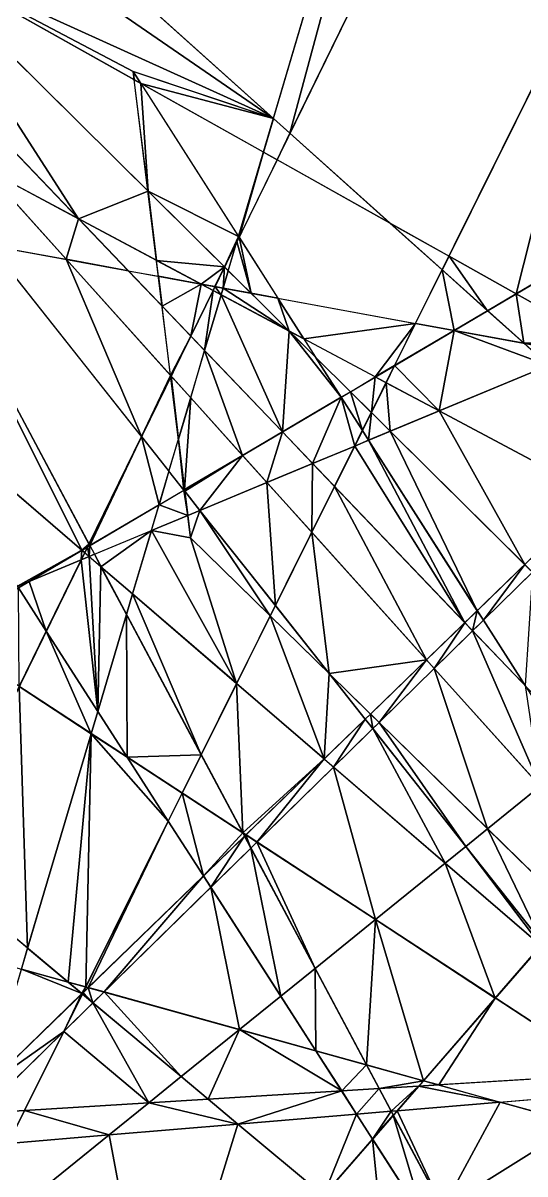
# Model space of a CAD drawing. Header units: metres. Extents: x -333 to 305, y -241 to 270.
# Drawn here: x 202.61 to 217.41, y -8.61 to 25.34 of the extents above; entities that cross this region are included whole.
import ezdxf

# ---------------------------------------------------------------- set-up
doc = ezdxf.new("R2010")
doc.units = ezdxf.units.M

msp = doc.modelspace()

# ---------------------------------------------------------------- linework, layer by layer
for p, q in [((240.29407, -30.068024, -350.6922), (178.86438, 47.568237, -345.6922)), ((178.86438, 47.568237, -345.6922), (257.03107, -29.908234, -340.6922)), ((174.29205, -32.41043, -405.6922), (256.51257, 47.26584, -410.6922)), ((256.51257, 47.26584, -410.6922), (180.7012, -27.054092, -415.6922)), ((256.8069, -35.397415, -375.6922), (179.7536, 45.179596, -370.6922)), ((179.7536, 45.179596, -370.6922), (238.88824, -20.533798, -365.6922)), ((197.16956, -20.768845, -345.6922), (216.72742, 45.27838, -350.6922)), ((253.77686, -16.785904, -410.6922), (186.72629, 43.418457, -405.6922)), ((186.72629, 43.418457, -405.6922), (229.1366, -36.163788, -400.6922)), ((188.0167, -36.196533, -380.6922), (227.49774, 43.28714, -385.6922)), ((173.31943, -8.535858, -370.6922), (253.05444, 38.565918, -375.6922)), ((253.05444, 38.565918, -375.6922), (188.0167, -36.196533, -380.6922)), ((218.44885, 38.378754, -395.6922), (195.62915, -8.252396, -390.6922)), ((248.14587, -3.8403625, -385.6922), (174.70297, 35.320007, -380.6922)), ((174.70297, 35.320007, -380.6922), (256.8069, -35.397415, -375.6922)), ((230.75214, -35.330017, -355.6922), (185.48871, 35.106873, -360.6922)), ((185.48871, 35.106873, -360.6922), (254.43451, -3.5468903, -365.6922)), ((249.19232, 28.175201, -400.6922), (174.29205, -32.41043, -405.6922)), ((194.12299, 5.268265, -395.6922), (249.19232, 28.175201, -400.6922)), ((207.54846, 10.153595, -360.6922), (205.85956, 23.907959, -355.6922)), ((205.85956, 23.907959, -355.6922), (240.29407, -30.068024, -350.6922)), ((257.03107, -29.908234, -340.6922), (175.18106, 23.63739, -335.6922)), ((175.18106, 23.63739, -335.6922), (247.04395, 10.45256, -340.6922)), ((247.04395, 10.45256, -340.6922), (197.16956, -20.768845, -345.6922)), ((238.88824, -20.533798, -365.6922), (207.54846, 10.153595, -360.6922)), ((173.28387, 5.5684967, -415.6922), (253.77686, -16.785904, -410.6922)), ((220.16748, -16.529861, -390.6922), (194.12299, 5.268265, -395.6922)), ((254.43451, -3.5468903, -365.6922), (173.31943, -8.535858, -370.6922)), ((195.62915, -8.252396, -390.6922), (248.14587, -3.8403625, -385.6922))]:
    msp.add_line(p, q)
for points in [[(210.47845, 22.091522, -375.8205), (209.99097, 22.529236, -379.43558), (216.72742, 45.27838, -350.6922), (216.72752, 45.27848, -350.6921)], [(210.47845, 22.091522, -375.8205), (216.72742, 45.27838, -350.6922), (218.06451, 37.593353, -372.95142), (218.06462, 37.593452, -372.95132)], [(209.99097, 22.529236, -379.43558), (190.84088, 35.69748, -375.06662), (186.72629, 43.418457, -405.6922), (186.7264, 43.418556, -405.6921)], [(209.99097, 22.529236, -379.43558), (199.18237, 27.429657, -369.66956), (190.84088, 35.69748, -375.06662), (190.84099, 35.69758, -375.06653)], [(193.8899, 30.39685, -368.88345), (199.18237, 27.429657, -369.66956), (204.24548, 19.567719, -368.784), (204.24559, 19.567818, -368.7839)], [(219.7779, 27.745483, -377.26102), (217.15015, 17.356201, -377.1347), (215.16907, 18.466888, -382.8322), (215.16917, 18.466988, -382.83212)], [(217.15015, 17.356201, -377.1347), (219.7779, 27.745483, -377.26102), (221.12628, 19.705017, -379.24622), (221.12639, 19.705116, -379.24612)], [(206.29248, 20.382355, -366.944), (204.24548, 19.567719, -368.784), (199.18237, 27.429657, -369.66956), (199.18248, 27.429756, -369.66946)], [(209.99097, 22.529236, -379.43558), (205.85956, 23.907959, -355.6922), (199.18237, 27.429657, -369.66956), (199.18248, 27.429756, -369.66946)], [(205.8888, 23.66977, -367.07733), (199.18237, 27.429657, -369.66956), (205.85956, 23.907959, -355.6922), (205.85966, 23.908058, -355.6921)], [(209.99097, 22.529236, -379.43558), (206.07983, 23.562653, -361.63593), (205.85956, 23.907959, -355.6922), (205.85966, 23.908058, -355.6921)], [(206.07983, 23.562653, -361.63593), (206.29248, 20.382355, -366.944), (205.8888, 23.66977, -367.07733), (205.8889, 23.669868, -367.07724)], [(208.96008, 19.047913, -365.13123), (206.29248, 20.382355, -366.944), (206.07983, 23.562653, -361.63593), (206.07994, 23.562752, -361.63583)], [(209.99097, 22.529236, -379.43558), (209.69653, 21.535004, -369.22705), (206.07983, 23.562653, -361.63593), (206.07994, 23.562752, -361.63583)], [(213.4284, 19.44278, -388.16373), (210.09637, 21.310822, -369.78253), (210.47845, 22.091522, -375.8205), (210.47856, 22.091621, -375.8204)], [(208.96008, 19.047913, -365.13123), (209.69653, 21.535004, -369.22705), (208.97644, 19.022247, -364.63736), (208.97655, 19.022346, -364.63727)], [(208.97644, 19.022247, -364.63736), (209.69653, 21.535004, -369.22705), (210.09637, 21.310822, -369.78253), (210.09648, 21.31092, -369.78244)], [(203.87695, 18.372498, -364.43704), (201.46936, 21.047943, -366.4175), (204.24548, 19.567719, -368.784), (204.24559, 19.567818, -368.7839)], [(204.24548, 19.567719, -368.784), (206.29248, 20.382355, -366.944), (206.54291, 18.342682, -366.50977), (206.54301, 18.342781, -366.50967)], [(208.54797, 18.146729, -367.33832), (206.54291, 18.342682, -366.50977), (206.29248, 20.382355, -366.944), (206.29259, 20.382454, -366.9439)], [(208.96008, 19.047913, -365.13123), (208.54797, 18.146729, -367.33832), (206.29248, 20.382355, -366.944), (206.29259, 20.382454, -366.9439)], [(221.12628, 19.705017, -379.24622), (219.71973, 15.915604, -372.3581), (217.15015, 17.356201, -377.1347), (217.15025, 17.3563, -377.1346)], [(203.87695, 18.372498, -364.43704), (204.24548, 19.567719, -368.784), (205.70996, 18.036194, -366.2026), (205.71007, 18.036293, -366.2025)], [(215.16907, 18.466888, -382.8322), (214.9674, 18.060913, -378.3362), (213.4284, 19.44278, -388.16373), (213.42851, 19.442879, -388.16364)], [(204.34296, 9.790634, -373.13376), (198.55188, 14.778564, -364.54807), (199.66144, 19.145935, -364.4544), (199.66154, 19.146034, -364.4543)], [(204.34296, 9.790634, -373.13376), (199.66144, 19.145935, -364.4544), (204.54889, 9.974701, -372.7156), (204.549, 9.974801, -372.7155)], [(208.96008, 19.047913, -365.13123), (208.91577, 18.898224, -365.7274), (208.54797, 18.146729, -367.33832), (208.54808, 18.146828, -367.33823)], [(208.96008, 19.047913, -365.13123), (208.97644, 19.022247, -364.63736), (208.91577, 18.898224, -365.7274), (208.91588, 18.898323, -365.7273)], [(209.32953, 17.3721, -366.46945), (208.91577, 18.898224, -365.7274), (208.97644, 19.022247, -364.63736), (208.97655, 19.022346, -364.63727)], [(209.32953, 17.3721, -366.46945), (208.97644, 19.022247, -364.63736), (210.12195, 17.226715, -365.0276), (210.12206, 17.226814, -365.0275)], [(201.64087, 18.782745, -363.6331), (203.87695, 18.372498, -364.43704), (206.10089, 13.146133, -368.71048), (206.101, 13.146234, -368.7104)], [(209.32953, 17.3721, -366.46945), (208.66028, 18.035461, -366.94965), (208.91577, 18.898224, -365.7274), (208.91588, 18.898323, -365.7273)], [(206.9599, 14.946548, -365.99112), (206.10089, 13.146133, -368.71048), (203.87695, 18.372498, -364.43704), (203.87706, 18.372597, -364.43695)], [(207.85626, 17.642395, -366.4865), (206.60059, 17.872772, -366.24817), (206.54291, 18.342682, -366.50977), (206.54301, 18.342781, -366.50967)], [(206.54291, 18.342682, -366.50977), (208.54797, 18.146729, -367.33832), (207.85626, 17.642395, -366.4865), (207.85637, 17.642494, -366.48642)], [(215.16907, 18.466888, -382.8322), (216.30695, 16.858124, -372.22232), (214.9674, 18.060913, -378.3362), (214.96751, 18.061012, -378.33612)], [(216.30695, 16.858124, -372.22232), (215.16907, 18.466888, -382.8322), (217.15015, 17.356201, -377.1347), (217.15025, 17.3563, -377.1346)], [(205.70996, 18.036194, -366.2026), (206.60059, 17.872772, -366.24817), (206.7088, 16.9917, -366.00107), (206.70891, 16.991798, -366.00098)], [(208.26453, 17.567505, -367.29468), (207.85626, 17.642395, -366.4865), (208.54797, 18.146729, -367.33832), (208.54808, 18.146828, -367.33823)], [(208.50848, 17.522766, -366.98676), (208.26453, 17.567505, -367.29468), (208.54797, 18.146729, -367.33832), (208.54808, 18.146828, -367.33823)], [(208.54797, 18.146729, -367.33832), (208.66028, 18.035461, -366.94965), (208.50848, 17.522766, -366.98676), (208.50859, 17.522865, -366.98666)], [(209.32953, 17.3721, -366.46945), (208.50848, 17.522766, -366.98676), (208.66028, 18.035461, -366.94965), (208.66039, 18.03556, -366.94955)], [(214.9674, 18.060913, -378.3362), (215.31732, 16.273499, -364.70343), (214.18292, 16.481628, -366.51987), (214.18303, 16.481728, -366.51978)], [(215.31732, 16.273499, -364.70343), (214.9674, 18.060913, -378.3362), (216.30695, 16.858124, -372.22232), (216.30705, 16.858223, -372.22223)], [(207.85626, 17.642395, -366.4865), (206.7088, 16.9917, -366.00107), (206.60059, 17.872772, -366.24817), (206.6007, 17.872871, -366.24808)], [(206.7088, 16.9917, -366.00107), (207.85626, 17.642395, -366.4865), (207.55151, 16.110474, -367.58087), (207.55162, 16.110573, -367.58078)], [(208.2091, 17.454254, -367.95746), (207.55151, 16.110474, -367.58087), (207.85626, 17.642395, -366.4865), (207.85637, 17.642494, -366.48642)], [(207.55151, 16.110474, -367.58087), (208.2091, 17.454254, -367.95746), (207.96283, 15.680298, -366.95013), (207.96294, 15.680398, -366.95004)], [(207.85626, 17.642395, -366.4865), (208.26453, 17.567505, -367.29468), (208.2091, 17.454254, -367.95746), (208.20921, 17.454353, -367.95737)], [(208.2091, 17.454254, -367.95746), (208.45013, 17.325745, -366.98267), (207.96283, 15.680298, -366.95013), (207.96294, 15.680398, -366.95004)], [(210.25519, 13.283157, -367.3453), (207.96283, 15.680298, -366.95013), (208.45013, 17.325745, -366.98267), (208.45024, 17.325844, -366.98257)], [(208.45013, 17.325745, -366.98267), (208.2091, 17.454254, -367.95746), (208.26453, 17.567505, -367.29468), (208.26463, 17.567604, -367.2946)], [(208.26453, 17.567505, -367.29468), (208.50848, 17.522766, -366.98676), (208.45013, 17.325745, -366.98267), (208.45024, 17.325844, -366.98257)], [(210.45465, 16.256927, -367.59927), (208.45013, 17.325745, -366.98267), (208.50848, 17.522766, -366.98676), (208.50859, 17.522865, -366.98666)], [(208.45013, 17.325745, -366.98267), (210.45465, 16.256927, -367.59927), (210.25519, 13.283157, -367.3453), (210.2553, 13.2832575, -367.3452)], [(208.50848, 17.522766, -366.98676), (209.32953, 17.3721, -366.46945), (210.45465, 16.256927, -367.59927), (210.45476, 16.257027, -367.59918)], [(210.12195, 17.226715, -365.0276), (210.45465, 16.256927, -367.59927), (209.32953, 17.3721, -366.46945), (209.32964, 17.3722, -366.46936)], [(217.3794, 15.895172, -369.81625), (216.30695, 16.858124, -372.22232), (217.15015, 17.356201, -377.1347), (217.15025, 17.3563, -377.1346)], [(217.3794, 15.895172, -369.81625), (217.15015, 17.356201, -377.1347), (219.71973, 15.915604, -372.3581), (219.71983, 15.915704, -372.358)], [(206.9599, 14.946548, -365.99112), (206.7088, 16.9917, -366.00107), (207.55151, 16.110474, -367.58087), (207.55162, 16.110573, -367.58078)], [(214.18292, 16.481628, -366.51987), (210.88806, 16.025818, -366.23544), (210.12195, 17.226715, -365.0276), (210.12206, 17.226814, -365.0275)], [(210.45465, 16.256927, -367.59927), (210.12195, 17.226715, -365.0276), (210.88806, 16.025818, -366.23544), (210.88817, 16.025917, -366.23535)], [(217.3794, 15.895172, -369.81625), (215.31732, 16.273499, -364.70343), (216.30695, 16.858124, -372.22232), (216.30705, 16.858223, -372.22223)], [(210.88806, 16.025818, -366.23544), (214.18292, 16.481628, -366.51987), (212.99567, 14.902023, -367.31824), (212.99577, 14.902123, -367.31815)], [(213.56555, 15.238693, -367.45746), (212.99567, 14.902023, -367.31824), (214.18292, 16.481628, -366.51987), (214.18303, 16.481728, -366.51978)], [(213.56555, 15.238693, -367.45746), (214.18292, 16.481628, -366.51987), (215.31732, 16.273499, -364.70343), (215.31743, 16.273598, -364.70334)], [(206.9599, 14.946548, -365.99112), (207.55151, 16.110474, -367.58087), (206.97418, 14.930725, -367.58344), (206.97429, 14.930825, -367.58334)], [(211.98566, 14.305389, -366.74335), (210.25519, 13.283157, -367.3453), (210.45465, 16.256927, -367.59927), (210.45476, 16.257027, -367.59918)], [(210.45465, 16.256927, -367.59927), (211.23242, 15.486008, -366.72876), (211.98566, 14.305389, -366.74335), (211.98576, 14.30549, -366.74326)], [(211.23242, 15.486008, -366.72876), (210.45465, 16.256927, -367.59927), (210.88806, 16.025818, -366.23544), (210.88817, 16.025917, -366.23535)], [(214.87457, 13.900192, -369.42383), (213.56555, 15.238693, -367.45746), (215.31732, 16.273499, -364.70343), (215.31743, 16.273598, -364.70334)], [(214.87457, 13.900192, -369.42383), (215.31732, 16.273499, -364.70343), (218.1048, 15.243866, -369.2871), (218.1049, 15.243966, -369.28702)], [(217.3794, 15.895172, -369.81625), (218.1048, 15.243866, -369.2871), (215.31732, 16.273499, -364.70343), (215.31743, 16.273598, -364.70334)], [(207.96283, 15.680298, -366.95013), (209.081, 12.589523, -367.10077), (207.55109, 14.289658, -366.98273), (207.5512, 14.289758, -366.98264)], [(207.96283, 15.680298, -366.95013), (210.25519, 13.283157, -367.3453), (209.081, 12.589523, -367.10077), (209.0811, 12.589623, -367.10068)], [(217.3794, 15.895172, -369.81625), (219.71973, 15.915604, -372.3581), (218.9693, 15.60347, -367.54712), (218.9694, 15.60357, -367.54703)], [(217.3794, 15.895172, -369.81625), (218.9693, 15.60347, -367.54712), (218.1048, 15.243866, -369.2871), (218.1049, 15.243966, -369.28702)], [(212.26001, 14.4674835, -367.1463), (211.98566, 14.305389, -366.74335), (211.23242, 15.486008, -366.72876), (211.23253, 15.486108, -366.72867)], [(206.10089, 13.146133, -368.71048), (206.9599, 14.946548, -365.99112), (206.96436, 14.910614, -366.77374), (206.96446, 14.910714, -366.77365)], [(206.97418, 14.930725, -367.58344), (206.96436, 14.910614, -366.77374), (206.9599, 14.946548, -365.99112), (206.96, 14.946649, -365.99103)], [(212.99567, 14.902023, -367.31824), (213.56555, 15.238693, -367.45746), (213.31403, 14.732285, -367.9234), (213.31413, 14.732385, -367.9233)], [(214.87457, 13.900192, -369.42383), (213.31403, 14.732285, -367.9234), (213.56555, 15.238693, -367.45746), (213.56566, 15.238793, -367.45737)], [(218.1048, 15.243866, -369.2871), (219.5235, 11.421341, -371.3682), (214.87457, 13.900192, -369.42383), (214.87468, 13.900292, -369.42374)], [(204.34296, 9.790634, -373.13376), (202.44006, 8.72789, -374.05252), (198.55188, 14.778564, -364.54807), (198.55199, 14.778665, -364.54797)], [(206.96436, 14.910614, -366.77374), (206.97418, 14.930725, -367.58344), (207.19025, 13.071106, -367.03455), (207.19035, 13.071206, -367.03445)], [(207.55109, 14.289658, -366.98273), (207.19025, 13.071106, -367.03455), (206.97418, 14.930725, -367.58344), (206.97429, 14.930825, -367.58334)], [(212.87817, 13.854828, -367.8296), (212.26001, 14.4674835, -367.1463), (212.99567, 14.902023, -367.31824), (212.99577, 14.902123, -367.31815)], [(212.87817, 13.854828, -367.8296), (212.99567, 14.902023, -367.31824), (213.31403, 14.732285, -367.9234), (213.31413, 14.732385, -367.9233)], [(212.87817, 13.854828, -367.8296), (213.31403, 14.732285, -367.9234), (213.43604, 13.301834, -368.84702), (213.43614, 13.301934, -368.84692)], [(213.31403, 14.732285, -367.9234), (214.87457, 13.900192, -369.42383), (213.43604, 13.301834, -368.84702), (213.43614, 13.301934, -368.84692)], [(207.19025, 13.071106, -367.03455), (207.55109, 14.289658, -366.98273), (207.37323, 11.580704, -366.9552), (207.37334, 11.580804, -366.9551)], [(209.081, 12.589523, -367.10077), (207.37323, 11.580704, -366.9552), (207.55109, 14.289658, -366.98273), (207.5512, 14.289758, -366.98264)], [(210.25519, 13.283157, -367.3453), (211.98566, 14.305389, -366.74335), (211.14758, 12.349915, -369.31775), (211.14769, 12.350015, -369.31766)], [(212.38666, 12.865326, -370.5321), (211.14758, 12.349915, -369.31775), (211.98566, 14.305389, -366.74335), (211.98576, 14.30549, -366.74326)], [(211.98566, 14.305389, -366.74335), (212.26001, 14.4674835, -367.1463), (212.61328, 13.321548, -368.57346), (212.61339, 13.321649, -368.57336)], [(212.38666, 12.865326, -370.5321), (211.98566, 14.305389, -366.74335), (212.61328, 13.321548, -368.57346), (212.61339, 13.321649, -368.57336)], [(212.87817, 13.854828, -367.8296), (212.61328, 13.321548, -368.57346), (212.26001, 14.4674835, -367.1463), (212.26012, 14.467584, -367.1462)], [(212.61328, 13.321548, -368.57346), (212.87817, 13.854828, -367.8296), (212.79578, 13.035492, -369.66144), (212.79588, 13.035592, -369.66135)], [(213.43604, 13.301834, -368.84702), (212.79578, 13.035492, -369.66144), (212.87817, 13.854828, -367.8296), (212.87828, 13.854928, -367.8295)], [(214.87457, 13.900192, -369.42383), (217.40472, 9.368179, -368.76813), (213.43604, 13.301834, -368.84702), (213.43614, 13.301934, -368.84692)], [(217.40472, 9.368179, -368.76813), (214.87457, 13.900192, -369.42383), (219.5235, 11.421341, -371.3682), (219.5236, 11.421441, -371.3681)], [(209.80078, 11.789688, -370.08365), (209.081, 12.589523, -367.10077), (210.25519, 13.283157, -367.3453), (210.2553, 13.2832575, -367.3452)], [(209.80078, 11.789688, -370.08365), (210.25519, 13.283157, -367.3453), (211.14758, 12.349915, -369.31775), (211.14769, 12.350015, -369.31766)], [(212.38666, 12.865326, -370.5321), (212.61328, 13.321548, -368.57346), (212.79578, 13.035492, -369.66144), (212.79588, 13.035592, -369.66135)], [(213.43604, 13.301834, -368.84702), (216.00232, 8.009171, -369.838), (212.79578, 13.035492, -369.66144), (212.79588, 13.035592, -369.66135)], [(216.00232, 8.009171, -369.838), (213.43604, 13.301834, -368.84702), (217.40472, 9.368179, -368.76813), (217.40483, 9.368279, -368.76804)], [(206.10089, 13.146133, -368.71048), (204.57416, 9.927216, -371.9602), (204.54889, 9.974701, -372.7156), (204.549, 9.974801, -372.7155)], [(206.10089, 13.146133, -368.71048), (206.61652, 11.1336975, -371.39078), (204.57416, 9.927216, -371.9602), (204.57426, 9.927316, -371.9601)], [(206.10089, 13.146133, -368.71048), (206.90973, 12.123886, -370.2045), (206.61652, 11.1336975, -371.39078), (206.61662, 11.133798, -371.3907)], [(207.35028, 11.567139, -370.113), (206.90973, 12.123886, -370.2045), (207.19025, 13.071106, -367.03455), (207.19035, 13.071206, -367.03445)], [(207.35028, 11.567139, -370.113), (207.19025, 13.071106, -367.03455), (207.37323, 11.580704, -366.9552), (207.37334, 11.580804, -366.9551)], [(212.79578, 13.035492, -369.66144), (215.63702, 7.6551666, -370.35382), (212.38666, 12.865326, -370.5321), (212.38676, 12.865426, -370.532)], [(215.63702, 7.6551666, -370.35382), (212.79578, 13.035492, -369.66144), (216.00232, 8.009171, -369.838), (216.00243, 8.009271, -369.83792)], [(207.37323, 11.580704, -366.9552), (209.081, 12.589523, -367.10077), (207.37946, 11.530289, -368.47272), (207.37956, 11.530389, -368.47263)], [(207.82458, 10.967651, -371.7163), (207.37946, 11.530289, -368.47272), (209.081, 12.589523, -367.10077), (209.0811, 12.589623, -367.10068)], [(209.081, 12.589523, -367.10077), (209.80078, 11.789688, -370.08365), (207.82458, 10.967651, -371.7163), (207.82469, 10.9677515, -371.71622)], [(212.38666, 12.865326, -370.5321), (211.79456, 11.673355, -370.13818), (211.14758, 12.349915, -369.31775), (211.14769, 12.350015, -369.31766)], [(211.79456, 11.673355, -370.13818), (212.38666, 12.865326, -370.5321), (215.63702, 7.6551666, -370.35382), (215.63713, 7.655267, -370.35373)], [(211.14758, 12.349915, -369.31775), (211.12268, 10.320694, -370.23404), (209.80078, 11.789688, -370.08365), (209.80089, 11.789788, -370.08356)], [(211.12268, 10.320694, -370.23404), (211.14758, 12.349915, -369.31775), (211.79456, 11.673355, -370.13818), (211.79466, 11.673455, -370.1381)], [(207.35028, 11.567139, -370.113), (207.4668, 10.818817, -368.20184), (206.61652, 11.1336975, -371.39078), (206.61662, 11.133798, -371.3907)], [(207.35028, 11.567139, -370.113), (207.37323, 11.580704, -366.9552), (207.37946, 11.530289, -368.47272), (207.37956, 11.530389, -368.47263)], [(207.35028, 11.567139, -370.113), (207.37946, 11.530289, -368.47272), (207.4668, 10.818817, -368.20184), (207.4669, 10.818917, -368.20175)], [(209.80078, 11.789688, -370.08365), (210.04816, 8.157455, -369.59262), (207.82458, 10.967651, -371.7163), (207.82469, 10.9677515, -371.71622)], [(210.04816, 8.157455, -369.59262), (209.80078, 11.789688, -370.08365), (211.12268, 10.320694, -370.23404), (211.12279, 10.320794, -370.23395)], [(211.12268, 10.320694, -370.23404), (211.79456, 11.673355, -370.13818), (214.5069, 6.5599823, -370.5033), (214.507, 6.5600824, -370.5032)], [(215.63702, 7.6551666, -370.35382), (214.5069, 6.5599823, -370.5033), (211.79456, 11.673355, -370.13818), (211.79466, 11.673455, -370.1381)], [(207.37946, 11.530289, -368.47272), (207.82458, 10.967651, -371.7163), (207.4668, 10.818817, -368.20184), (207.4669, 10.818917, -368.20175)], [(219.5235, 11.421341, -371.3682), (217.62836, 9.146576, -370.56537), (217.40472, 9.368179, -368.76813), (217.40483, 9.368279, -368.76804)], [(206.61652, 11.1336975, -371.39078), (207.4668, 10.818817, -368.20184), (206.39075, 10.371231, -372.6602), (206.39085, 10.371331, -372.6601)], [(207.54846, 10.153595, -360.6922), (207.4668, 10.818817, -368.20184), (207.82458, 10.967651, -371.7163), (207.82469, 10.9677515, -371.71622)], [(207.82458, 10.967651, -371.7163), (209.89728, 7.8536835, -371.09042), (207.54846, 10.153595, -360.6922), (207.54857, 10.153695, -360.6921)], [(209.89728, 7.8536835, -371.09042), (207.82458, 10.967651, -371.7163), (210.04816, 8.157455, -369.59262), (210.04826, 8.157556, -369.59253)], [(207.4668, 10.818817, -368.20184), (207.54846, 10.153595, -360.6922), (206.39075, 10.371231, -372.6602), (206.39085, 10.371331, -372.6601)], [(204.9049, 9.30661, -371.19995), (204.71008, 9.67215, -372.3947), (206.39075, 10.371231, -372.6602), (206.39085, 10.371331, -372.6601)], [(206.39075, 10.371231, -372.6602), (205.83759, 8.503265, -372.98907), (204.9049, 9.30661, -371.19995), (204.90501, 9.30671, -371.19986)], [(205.83759, 8.503265, -372.98907), (206.39075, 10.371231, -372.6602), (208.9068, 5.85968, -378.45627), (208.9069, 5.8597803, -378.45618)], [(207.54846, 10.153595, -360.6922), (208.9068, 5.85968, -378.45627), (206.39075, 10.371231, -372.6602), (206.39085, 10.371331, -372.6601)], [(211.63446, 6.152664, -365.29675), (210.04816, 8.157455, -369.59262), (211.12268, 10.320694, -370.23404), (211.12279, 10.320794, -370.23395)], [(211.63446, 6.152664, -365.29675), (211.12268, 10.320694, -370.23404), (214.5069, 6.5599823, -370.5033), (214.507, 6.5600824, -370.5032)], [(204.34296, 9.790634, -373.13376), (204.54889, 9.974701, -372.7156), (204.50592, 9.886902, -373.4411), (204.50603, 9.887002, -373.441)], [(204.50592, 9.886902, -373.4411), (204.42444, 9.720428, -374.4522), (204.34296, 9.790634, -373.13376), (204.34306, 9.790734, -373.13367)], [(204.42444, 9.720428, -374.4522), (204.50592, 9.886902, -373.4411), (204.5553, 9.607742, -373.04584), (204.5554, 9.607842, -373.04575)], [(204.57416, 9.927216, -371.9602), (204.5553, 9.607742, -373.04584), (204.50592, 9.886902, -373.4411), (204.50603, 9.887002, -373.441)], [(204.5553, 9.607742, -373.04584), (204.57416, 9.927216, -371.9602), (204.71008, 9.67215, -372.3947), (204.71019, 9.67225, -372.39462)], [(208.9068, 5.85968, -378.45627), (207.54846, 10.153595, -360.6922), (209.89728, 7.8536835, -371.09042), (209.89738, 7.8537836, -371.09033)], [(204.34296, 9.790634, -373.13376), (202.79108, 8.873886, -373.4531), (202.44006, 8.72789, -374.05252), (202.44017, 8.72799, -374.05243)], [(204.34296, 9.790634, -373.13376), (204.32178, 9.510605, -375.65878), (202.79108, 8.873886, -373.4531), (202.79118, 8.873986, -373.453)], [(203.2909, 7.4039917, -376.9427), (202.79108, 8.873886, -373.4531), (204.32178, 9.510605, -375.65878), (204.32188, 9.510705, -375.6587)], [(204.32178, 9.510605, -375.65878), (204.8114, 5.037781, -378.0811), (203.2909, 7.4039917, -376.9427), (203.291, 7.404092, -376.9426)], [(204.32178, 9.510605, -375.65878), (204.34296, 9.790634, -373.13376), (204.42444, 9.720428, -374.4522), (204.42455, 9.720529, -374.45212)], [(204.42444, 9.720428, -374.4522), (204.5553, 9.607742, -373.04584), (204.32178, 9.510605, -375.65878), (204.32188, 9.510705, -375.6587)], [(204.8114, 5.037781, -378.0811), (204.32178, 9.510605, -375.65878), (204.5553, 9.607742, -373.04584), (204.5554, 9.607842, -373.04575)], [(204.9049, 9.30661, -371.19995), (204.5553, 9.607742, -373.04584), (204.71008, 9.67215, -372.3947), (204.71019, 9.67225, -372.39462)], [(204.9049, 9.30661, -371.19995), (204.8114, 5.037781, -378.0811), (204.5553, 9.607742, -373.04584), (204.5554, 9.607842, -373.04575)], [(204.9049, 9.30661, -371.19995), (205.65735, 7.894623, -374.12622), (204.8114, 5.037781, -378.0811), (204.81151, 5.037881, -378.081)], [(205.65735, 7.894623, -374.12622), (204.9049, 9.30661, -371.19995), (205.83759, 8.503265, -372.98907), (205.83769, 8.5033655, -372.98898)], [(217.40472, 9.368179, -368.76813), (216.18158, 7.728256, -371.10074), (216.00232, 8.009171, -369.838), (216.00243, 8.009271, -369.83792)], [(216.18158, 7.728256, -371.10074), (217.40472, 9.368179, -368.76813), (217.62836, 9.146576, -370.56537), (217.62846, 9.146676, -370.56528)], [(202.44006, 8.72789, -374.05252), (202.79108, 8.873886, -373.4531), (202.46869, 8.683441, -373.00357), (202.4688, 8.683541, -373.00348)], [(202.79108, 8.873886, -373.4531), (203.2909, 7.4039917, -376.9427), (202.46869, 8.683441, -373.00357), (202.4688, 8.683541, -373.00348)], [(217.62836, 9.146576, -370.56537), (217.41296, 5.7980194, -368.6539), (216.18158, 7.728256, -371.10074), (216.18169, 7.7283564, -371.10065)], [(202.4917, 5.770981, -380.63077), (202.46869, 8.683441, -373.00357), (203.2909, 7.4039917, -376.9427), (203.291, 7.404092, -376.9426)], [(207.86237, 3.7569733, -380.35153), (205.65735, 7.894623, -374.12622), (205.83759, 8.503265, -372.98907), (205.83769, 8.5033655, -372.98898)], [(207.86237, 3.7569733, -380.35153), (205.83759, 8.503265, -372.98907), (208.9068, 5.85968, -378.45627), (208.9069, 5.8597803, -378.45618)], [(210.04816, 8.157455, -369.59262), (211.63446, 6.152664, -365.29675), (209.89728, 7.8536835, -371.09042), (209.89738, 7.8537836, -371.09033)], [(205.68097, 3.6846008, -379.73138), (204.8114, 5.037781, -378.0811), (205.65735, 7.894623, -374.12622), (205.65746, 7.894723, -374.12613)], [(205.65735, 7.894623, -374.12622), (207.86237, 3.7569733, -380.35153), (205.68097, 3.6846008, -379.73138), (205.68108, 3.6847007, -379.7313)], [(209.89728, 7.8536835, -371.09042), (211.48907, 3.6355438, -382.71417), (208.9068, 5.85968, -378.45627), (208.9069, 5.8597803, -378.45618)], [(211.48907, 3.6355438, -382.71417), (209.89728, 7.8536835, -371.09042), (211.63446, 6.152664, -365.29675), (211.63457, 6.1527643, -365.29666)], [(216.00232, 8.009171, -369.838), (215.86444, 7.4173737, -372.2137), (215.63702, 7.6551666, -370.35382), (215.63713, 7.655267, -370.35373)], [(215.86444, 7.4173737, -372.2137), (216.00232, 8.009171, -369.838), (216.18158, 7.728256, -371.10074), (216.18169, 7.7283564, -371.10065)], [(214.5069, 6.5599823, -370.5033), (215.63702, 7.6551666, -370.35382), (214.73322, 6.308441, -373.2783), (214.73332, 6.3085413, -373.2782)], [(215.86444, 7.4173737, -372.2137), (214.73322, 6.308441, -373.2783), (215.63702, 7.6551666, -370.35382), (215.63713, 7.655267, -370.35373)], [(215.86444, 7.4173737, -372.2137), (216.18158, 7.728256, -371.10074), (217.41296, 5.7980194, -368.6539), (217.41307, 5.7981195, -368.6538)], [(203.2909, 7.4039917, -376.9427), (204.61682, 4.3807526, -380.88113), (202.4917, 5.770981, -380.63077), (202.4918, 5.771081, -380.63068)], [(204.61682, 4.3807526, -380.88113), (203.2909, 7.4039917, -376.9427), (204.8114, 5.037781, -378.0811), (204.81151, 5.037881, -378.081)], [(214.73322, 6.308441, -373.2783), (215.86444, 7.4173737, -372.2137), (217.86145, 2.8321838, -375.85403), (217.86156, 2.8322837, -375.85394)], [(217.41296, 5.7980194, -368.6539), (217.86145, 2.8321838, -375.85403), (215.86444, 7.4173737, -372.2137), (215.86455, 7.417474, -372.21362)], [(214.5069, 6.5599823, -370.5033), (212.85413, 4.958359, -369.7772), (211.63446, 6.152664, -365.29675), (211.63457, 6.1527643, -365.29666)], [(212.85413, 4.958359, -369.7772), (214.5069, 6.5599823, -370.5033), (213.10522, 4.7124786, -374.74994), (213.10533, 4.712579, -374.74985)], [(214.73322, 6.308441, -373.2783), (213.10522, 4.7124786, -374.74994), (214.5069, 6.5599823, -370.5033), (214.507, 6.5600824, -370.5032)], [(211.63446, 6.152664, -365.29675), (212.69861, 4.8076935, -374.11014), (211.48907, 3.6355438, -382.71417), (211.48918, 3.6356437, -382.71408)], [(212.69861, 4.8076935, -374.11014), (211.63446, 6.152664, -365.29675), (212.85413, 4.958359, -369.7772), (212.85423, 4.958459, -369.7771)], [(213.10522, 4.7124786, -374.74994), (214.73322, 6.308441, -373.2783), (216.30847, 1.5759583, -378.35742), (216.30858, 1.5760583, -378.35733)], [(217.86145, 2.8321838, -375.85403), (216.30847, 1.5759583, -378.35742), (214.73322, 6.308441, -373.2783), (214.73332, 6.3085413, -373.2782)], [(208.9068, 5.85968, -378.45627), (209.08911, 1.4550323, -381.90784), (207.86237, 3.7569733, -380.35153), (207.86247, 3.7570732, -380.35144)], [(209.08911, 1.4550323, -381.90784), (208.9068, 5.85968, -378.45627), (211.48907, 3.6355438, -382.71417), (211.48918, 3.6356437, -382.71408)], [(199.8855, 0.44529724, -388.9578), (202.4917, 5.770981, -380.63077), (202.74323, -1.9464874, -387.33444), (202.74333, -1.9463874, -387.33435)], [(204.61682, 4.3807526, -380.88113), (202.74323, -1.9464874, -387.33444), (202.4917, 5.770981, -380.63077), (202.4918, 5.771081, -380.63068)], [(204.8114, 5.037781, -378.0811), (205.68097, 3.6846008, -379.73138), (204.61682, 4.3807526, -380.88113), (204.61693, 4.3808527, -380.88104)], [(211.76465, 3.3982086, -384.66357), (211.48907, 3.6355438, -382.71417), (212.69861, 4.8076935, -374.11014), (212.69872, 4.8077936, -374.11005)], [(212.9187, 4.529587, -379.62915), (211.76465, 3.3982086, -384.66357), (212.69861, 4.8076935, -374.11014), (212.69872, 4.8077936, -374.11005)], [(212.69861, 4.8076935, -374.11014), (212.85413, 4.958359, -369.7772), (212.9187, 4.529587, -379.62915), (212.91881, 4.529687, -379.62906)], [(213.10522, 4.7124786, -374.74994), (212.9187, 4.529587, -379.62915), (212.85413, 4.958359, -369.7772), (212.85423, 4.958459, -369.7771)], [(211.76465, 3.3982086, -384.66357), (212.9187, 4.529587, -379.62915), (215.05627, 0.56307983, -384.53506), (215.05638, 0.56317985, -384.53497)], [(212.9187, 4.529587, -379.62915), (213.10522, 4.7124786, -374.74994), (215.66656, 1.0567627, -382.7466), (215.66667, 1.0568627, -382.74652)], [(215.66656, 1.0567627, -382.7466), (215.05627, 0.56307983, -384.53506), (212.9187, 4.529587, -379.62915), (212.91881, 4.529687, -379.62906)], [(216.30847, 1.5759583, -378.35742), (215.66656, 1.0567627, -382.7466), (213.10522, 4.7124786, -374.74994), (213.10533, 4.712579, -374.74985)], [(202.74323, -1.9464874, -387.33444), (204.61682, 4.3807526, -380.88113), (203.93488, -2.9438477, -386.70535), (203.93498, -2.9437478, -386.70526)], [(204.4613, -3.0900574, -389.50092), (203.93488, -2.9438477, -386.70535), (204.61682, 4.3807526, -380.88113), (204.61693, 4.3808527, -380.88104)], [(204.61682, 4.3807526, -380.88113), (206.89105, 1.8015289, -381.69733), (204.4613, -3.0900574, -389.50092), (204.46141, -3.0899575, -389.50082)], [(206.89105, 1.8015289, -381.69733), (204.61682, 4.3807526, -380.88113), (205.68097, 3.6846008, -379.73138), (205.68108, 3.6847007, -379.7313)], [(207.30023, 2.62529, -384.03586), (205.68097, 3.6846008, -379.73138), (207.86237, 3.7569733, -380.35153), (207.86247, 3.7570732, -380.35144)], [(207.30023, 2.62529, -384.03586), (207.86237, 3.7569733, -380.35153), (209.08911, 1.4550323, -381.90784), (209.08922, 1.4551324, -381.90775)], [(205.68097, 3.6846008, -379.73138), (207.30023, 2.62529, -384.03586), (206.89105, 1.8015289, -381.69733), (206.89116, 1.801629, -381.69724)], [(211.48907, 3.6355438, -382.71417), (209.17853, 1.3965149, -383.18573), (209.08911, 1.4550323, -381.90784), (209.08922, 1.4551324, -381.90775)], [(209.17853, 1.3965149, -383.18573), (211.48907, 3.6355438, -382.71417), (209.50494, 1.1829834, -385.15842), (209.50505, 1.1830834, -385.15833)], [(211.76465, 3.3982086, -384.66357), (209.50494, 1.1829834, -385.15842), (211.48907, 3.6355438, -382.71417), (211.48918, 3.6356437, -382.71408)], [(209.50494, 1.1829834, -385.15842), (211.76465, 3.3982086, -384.66357), (212.99774, -1.102005, -385.07104), (212.99785, -1.101905, -385.07095)], [(215.05627, 0.56307983, -384.53506), (212.99774, -1.102005, -385.07104), (211.76465, 3.3982086, -384.66357), (211.76476, 3.3983085, -384.66348)], [(216.30847, 1.5759583, -378.35742), (217.86145, 2.8321838, -375.85403), (218.7749, -0.8392029, -379.2143), (218.77501, -0.83910286, -379.2142)], [(207.92926, 0.18589783, -386.49603), (206.89105, 1.8015289, -381.69733), (207.30023, 2.62529, -384.03586), (207.30034, 2.6253898, -384.03577)], [(207.92926, 0.18589783, -386.49603), (207.30023, 2.62529, -384.03586), (209.08911, 1.4550323, -381.90784), (209.08922, 1.4551324, -381.90775)], [(204.52924, -3.1089172, -391.14795), (204.4613, -3.0900574, -389.50092), (206.89105, 1.8015289, -381.69733), (206.89116, 1.801629, -381.69724)], [(206.89105, 1.8015289, -381.69733), (207.92926, 0.18589783, -386.49603), (204.52924, -3.1089172, -391.14795), (204.52934, -3.1088173, -391.14786)], [(209.08911, 1.4550323, -381.90784), (209.14008, 1.3592834, -384.52737), (207.92926, 0.18589783, -386.49603), (207.92937, 0.18599783, -386.49594)], [(208.14514, -0.15005493, -389.5701), (207.92926, 0.18589783, -386.49603), (209.14008, 1.3592834, -384.52737), (209.14018, 1.3593835, -384.52728)], [(209.14008, 1.3592834, -384.52737), (209.32703, 1.0085602, -387.38232), (208.14514, -0.15005493, -389.5701), (208.14525, -0.14995493, -389.57)], [(209.14008, 1.3592834, -384.52737), (209.08911, 1.4550323, -381.90784), (209.17853, 1.3965149, -383.18573), (209.17863, 1.3966149, -383.18564)], [(209.32703, 1.0085602, -387.38232), (209.14008, 1.3592834, -384.52737), (209.17853, 1.3965149, -383.18573), (209.17863, 1.3966149, -383.18564)], [(209.32703, 1.0085602, -387.38232), (209.17853, 1.3965149, -383.18573), (209.50494, 1.1829834, -385.15842), (209.50505, 1.1830834, -385.15833)], [(215.66656, 1.0567627, -382.7466), (216.30847, 1.5759583, -378.35742), (217.93274, -1.8072968, -381.59625), (217.93285, -1.8071967, -381.59616)], [(218.7749, -0.8392029, -379.2143), (217.93274, -1.8072968, -381.59625), (216.30847, 1.5759583, -378.35742), (216.30858, 1.5760583, -378.35733)], [(209.32703, 1.0085602, -387.38232), (209.50494, 1.1829834, -385.15842), (211.21869, -2.541092, -388.58112), (211.2188, -2.540992, -388.58102)], [(211.21869, -2.541092, -388.58112), (209.50494, 1.1829834, -385.15842), (212.99774, -1.102005, -385.07104), (212.99785, -1.101905, -385.07095)], [(215.05627, 0.56307983, -384.53506), (215.66656, 1.0567627, -382.7466), (217.87946, -1.8685913, -381.45563), (217.87956, -1.8684913, -381.45554)], [(217.93274, -1.8072968, -381.59625), (217.87946, -1.8685913, -381.45563), (215.66656, 1.0567627, -382.7466), (215.66667, 1.0568627, -382.74652)], [(210.20734, -3.3591309, -388.18442), (208.14514, -0.15005493, -389.5701), (209.32703, 1.0085602, -387.38232), (209.32713, 1.0086602, -387.38223)], [(209.32703, 1.0085602, -387.38232), (211.21869, -2.541092, -388.58112), (210.20734, -3.3591309, -388.18442), (210.20744, -3.359031, -388.18433)], [(212.99774, -1.102005, -385.07104), (215.05627, 0.56307983, -384.53506), (216.53387, -3.415329, -381.1902), (216.53398, -3.415229, -381.1901)], [(217.87946, -1.8685913, -381.45563), (216.53387, -3.415329, -381.1902), (215.05627, 0.56307983, -384.53506), (215.05638, 0.56317985, -384.53497)], [(204.99493, -3.238266, -391.77902), (204.52924, -3.1089172, -391.14795), (207.92926, 0.18589783, -386.49603), (207.92937, 0.18599783, -386.49594)], [(207.92926, 0.18589783, -386.49603), (208.14514, -0.15005493, -389.5701), (204.99493, -3.238266, -391.77902), (204.99504, -3.238166, -391.77893)], [(208.98639, -4.346756, -389.5507), (204.99493, -3.238266, -391.77902), (208.14514, -0.15005493, -389.5701), (208.14525, -0.14995493, -389.57)], [(208.14514, -0.15005493, -389.5701), (210.20734, -3.3591309, -388.18442), (208.98639, -4.346756, -389.5507), (208.9865, -4.346656, -389.5506)], [(212.99774, -1.102005, -385.07104), (212.73584, -5.3880615, -387.75357), (211.21869, -2.541092, -388.58112), (211.2188, -2.540992, -388.58102)], [(212.73584, -5.3880615, -387.75357), (212.99774, -1.102005, -385.07104), (214.41266, -5.8537445, -383.18228), (214.41277, -5.8536444, -383.1822)], [(216.53387, -3.415329, -381.1902), (214.41266, -5.8537445, -383.18228), (212.99774, -1.102005, -385.07104), (212.99785, -1.101905, -385.07095)], [(202.56085, -2.562271, -387.778), (202.74323, -1.9464874, -387.33444), (203.93488, -2.9438477, -386.70535), (203.93498, -2.9437478, -386.70526)], [(216.53387, -3.415329, -381.1902), (217.87946, -1.8685913, -381.45563), (219.9748, -5.666336, -378.53925), (219.9749, -5.666236, -378.53915)], [(204.34521, -3.2872772, -389.79956), (201.54169, -6.003998, -390.69122), (202.56085, -2.562271, -387.778), (202.56096, -2.5621712, -387.77792)], [(202.56085, -2.562271, -387.778), (203.93488, -2.9438477, -386.70535), (204.34521, -3.2872772, -389.79956), (204.34532, -3.2871773, -389.79947)], [(211.21869, -2.541092, -388.58112), (211.24506, -4.974045, -387.0346), (210.20734, -3.3591309, -388.18442), (210.20744, -3.359031, -388.18433)], [(211.24506, -4.974045, -387.0346), (211.21869, -2.541092, -388.58112), (212.73584, -5.3880615, -387.75357), (212.73595, -5.3879614, -387.75348)], [(203.93488, -2.9438477, -386.70535), (204.4613, -3.0900574, -389.50092), (204.34521, -3.2872772, -389.79956), (204.34532, -3.2871773, -389.79947)], [(201.54169, -6.003998, -390.69122), (204.34521, -3.2872772, -389.79956), (203.81134, -4.3986206, -394.11682), (203.81145, -4.3985205, -394.11673)], [(204.35803, -3.2980194, -391.33508), (203.81134, -4.3986206, -394.11682), (204.34521, -3.2872772, -389.79956), (204.34532, -3.2871773, -389.79947)], [(203.81134, -4.3986206, -394.11682), (204.35803, -3.2980194, -391.33508), (204.66876, -3.558075, -392.85446), (204.66887, -3.557975, -392.85437)], [(204.38019, -3.2533264, -392.81924), (204.34521, -3.2872772, -389.79956), (204.4613, -3.0900574, -389.50092), (204.46141, -3.0899575, -389.50082)], [(204.34521, -3.2872772, -389.79956), (204.38019, -3.2533264, -392.81924), (204.35803, -3.2980194, -391.33508), (204.35814, -3.2979195, -391.335)], [(204.38019, -3.2533264, -392.81924), (204.66876, -3.558075, -392.85446), (204.35803, -3.2980194, -391.33508), (204.35814, -3.2979195, -391.335)], [(204.4613, -3.0900574, -389.50092), (204.52924, -3.1089172, -391.14795), (204.38019, -3.2533264, -392.81924), (204.3803, -3.2532265, -392.81915)], [(204.66876, -3.558075, -392.85446), (204.38019, -3.2533264, -392.81924), (204.52924, -3.1089172, -391.14795), (204.52934, -3.1088173, -391.14786)], [(204.52924, -3.1089172, -391.14795), (204.99493, -3.238266, -391.77902), (204.66876, -3.558075, -392.85446), (204.66887, -3.557975, -392.85437)], [(207.2699, -5.7351685, -391.9783), (204.66876, -3.558075, -392.85446), (204.99493, -3.238266, -391.77902), (204.99504, -3.238166, -391.77893)], [(204.99493, -3.238266, -391.77902), (208.98639, -4.346756, -389.5507), (207.2699, -5.7351685, -391.9783), (207.27, -5.7350683, -391.9782)], [(211.24506, -4.974045, -387.0346), (208.98639, -4.346756, -389.5507), (210.20734, -3.3591309, -388.18442), (210.20744, -3.359031, -388.18433)], [(206.31647, -6.506378, -392.19272), (203.81134, -4.3986206, -394.11682), (204.66876, -3.558075, -392.85446), (204.66887, -3.557975, -392.85437)], [(204.66876, -3.558075, -392.85446), (207.2699, -5.7351685, -391.9783), (206.31647, -6.506378, -392.19272), (206.31657, -6.506278, -392.19263)], [(214.41266, -5.8537445, -383.18228), (216.53387, -3.415329, -381.1902), (214.86865, -5.980377, -384.278), (214.86876, -5.980277, -384.27792)], [(219.9748, -5.666336, -378.53925), (214.86865, -5.980377, -384.278), (216.53387, -3.415329, -381.1902), (216.53398, -3.415229, -381.1901)], [(201.34967, -6.8118744, -395.0446), (201.54169, -6.003998, -390.69122), (203.81134, -4.3986206, -394.11682), (203.81145, -4.3985205, -394.11673)], [(201.34967, -6.8118744, -395.0446), (203.81134, -4.3986206, -394.11682), (202.6524, -6.731735, -392.82343), (202.65251, -6.731635, -392.82333)], [(203.81134, -4.3986206, -394.11682), (206.31647, -6.506378, -392.19272), (202.6524, -6.731735, -392.82343), (202.65251, -6.731635, -392.82333)], [(208.06305, -6.3989563, -391.18472), (207.2699, -5.7351685, -391.9783), (208.98639, -4.346756, -389.5507), (208.9865, -4.346656, -389.5506)], [(212.00494, -6.1565094, -386.499), (208.06305, -6.3989563, -391.18472), (208.98639, -4.346756, -389.5507), (208.9865, -4.346656, -389.5506)], [(208.98639, -4.346756, -389.5507), (211.24506, -4.974045, -387.0346), (212.00494, -6.1565094, -386.499), (212.00505, -6.1564093, -386.4989)], [(212.73584, -5.3880615, -387.75357), (212.00494, -6.1565094, -386.499), (211.24506, -4.974045, -387.0346), (211.24516, -4.9739447, -387.03452)], [(212.00494, -6.1565094, -386.499), (212.73584, -5.3880615, -387.75357), (213.10913, -6.088608, -386.84534), (213.10924, -6.0885077, -386.84525)], [(214.41266, -5.8537445, -383.18228), (213.10913, -6.088608, -386.84534), (212.73584, -5.3880615, -387.75357), (212.73595, -5.3879614, -387.75348)], [(207.2699, -5.7351685, -391.9783), (208.06305, -6.3989563, -391.18472), (206.31647, -6.506378, -392.19272), (206.31657, -6.506278, -392.19263)], [(213.10913, -6.088608, -386.84534), (212.44403, -6.839752, -383.0793), (212.00494, -6.1565094, -386.499), (212.00505, -6.1564093, -386.4989)], [(212.44403, -6.839752, -383.0793), (213.10913, -6.088608, -386.84534), (213.4638, -6.754074, -382.78778), (213.46391, -6.753974, -382.7877)], [(213.10913, -6.088608, -386.84534), (214.41266, -5.8537445, -383.18228), (214.27051, -6.017166, -381.36423), (214.27061, -6.017066, -381.36414)], [(214.27051, -6.017166, -381.36423), (213.4638, -6.754074, -382.78778), (213.10913, -6.088608, -386.84534), (213.10924, -6.0885077, -386.84525)], [(213.4638, -6.754074, -382.78778), (214.27051, -6.017166, -381.36423), (213.64252, -6.7390594, -377.60815), (213.64262, -6.7389593, -377.60806)], [(216.68127, -6.4837646, -379.7035), (213.64252, -6.7390594, -377.60815), (214.27051, -6.017166, -381.36423), (214.27061, -6.017066, -381.36414)], [(214.86865, -5.980377, -384.278), (214.27051, -6.017166, -381.36423), (214.41266, -5.8537445, -383.18228), (214.41277, -5.8536444, -383.1822)], [(214.27051, -6.017166, -381.36423), (214.86865, -5.980377, -384.278), (216.68127, -6.4837646, -379.7035), (216.68138, -6.4836645, -379.7034)], [(208.94128, -7.134018, -388.48566), (206.31647, -6.506378, -392.19272), (208.06305, -6.3989563, -391.18472), (208.06316, -6.398856, -391.18463)], [(208.06305, -6.3989563, -391.18472), (212.00494, -6.1565094, -386.499), (208.94128, -7.134018, -388.48566), (208.94139, -7.133918, -388.48557)], [(212.44403, -6.839752, -383.0793), (208.94128, -7.134018, -388.48566), (212.00494, -6.1565094, -386.499), (212.00505, -6.1564093, -386.4989)], [(220.50189, -6.162796, -376.62756), (218.9726, -7.120117, -374.67584), (216.68127, -6.4837646, -379.7035), (216.68138, -6.4836645, -379.7034)], [(201.34967, -6.8118744, -395.0446), (202.6524, -6.731735, -392.82343), (202.17004, -7.702896, -391.43192), (202.17015, -7.702796, -391.43182)], [(202.6524, -6.731735, -392.82343), (205.14642, -7.452835, -392.45288), (202.17004, -7.702896, -391.43192), (202.17015, -7.702796, -391.43182)], [(205.14642, -7.452835, -392.45288), (202.6524, -6.731735, -392.82343), (206.31647, -6.506378, -392.19272), (206.31657, -6.506278, -392.19263)], [(206.31647, -6.506378, -392.19272), (208.94128, -7.134018, -388.48566), (205.14642, -7.452835, -392.45288), (205.14653, -7.452735, -392.4528)], [(213.4638, -6.754074, -382.78778), (212.91602, -7.5742035, -380.53955), (212.44403, -6.839752, -383.0793), (212.44414, -6.839652, -383.07922)], [(213.52673, -6.8721313, -380.46744), (212.91602, -7.5742035, -380.53955), (213.4638, -6.754074, -382.78778), (213.46391, -6.753974, -382.7877)], [(213.52673, -6.8721313, -380.46744), (213.4638, -6.754074, -382.78778), (213.64252, -6.7390594, -377.60815), (213.64262, -6.7389593, -377.60806)], [(213.52673, -6.8721313, -380.46744), (213.64252, -6.7390594, -377.60815), (214.9881, -9.61441, -377.90646), (214.9882, -9.61431, -377.90637)], [(213.64252, -6.7390594, -377.60815), (216.68127, -6.4837646, -379.7035), (214.9881, -9.61441, -377.90646), (214.9882, -9.61431, -377.90637)], [(218.9726, -7.120117, -374.67584), (214.9881, -9.61441, -377.90646), (216.68127, -6.4837646, -379.7035), (216.68138, -6.4836645, -379.7034)], [(208.94128, -7.134018, -388.48566), (212.44403, -6.839752, -383.0793), (211.46295, -9.244522, -380.90106), (211.46306, -9.244422, -380.90097)], [(212.91602, -7.5742035, -380.53955), (211.46295, -9.244522, -380.90106), (212.44403, -6.839752, -383.0793), (212.44414, -6.839652, -383.07922)], [(213.52673, -6.8721313, -380.46744), (214.44537, -9.954163, -374.00668), (212.91602, -7.5742035, -380.53955), (212.91612, -7.5741034, -380.53946)], [(213.52673, -6.8721313, -380.46744), (214.9881, -9.61441, -377.90646), (214.44537, -9.954163, -374.00668), (214.44548, -9.954062, -374.0066)], [(218.9726, -7.120117, -374.67584), (217.47058, -14.272644, -380.3005), (214.9881, -9.61441, -377.90646), (214.9882, -9.61431, -377.90637)], [(200.37854, -11.3094635, -393.10428), (202.17004, -7.702896, -391.43192), (205.14642, -7.452835, -392.45288), (205.14653, -7.452735, -392.4528)], [(205.14642, -7.452835, -392.45288), (206.5412, -14.902206, -362.01038), (200.37854, -11.3094635, -393.10428), (200.37865, -11.309363, -393.1042)], [(206.5412, -14.902206, -362.01038), (205.14642, -7.452835, -392.45288), (208.94128, -7.134018, -388.48566), (208.94139, -7.133918, -388.48557)], [(206.5412, -14.902206, -362.01038), (208.94128, -7.134018, -388.48566), (211.46295, -9.244522, -380.90106), (211.46306, -9.244422, -380.90097)], [(211.46295, -9.244522, -380.90106), (212.91602, -7.5742035, -380.53955), (213.22418, -10.718628, -370.6875), (213.22429, -10.718528, -370.6874)], [(214.44537, -9.954163, -374.00668), (213.22418, -10.718628, -370.6875), (212.91602, -7.5742035, -380.53955), (212.91612, -7.5741034, -380.53946)]]:
    msp.add_3dface(points)

doc.saveas('drawing.dxf')
